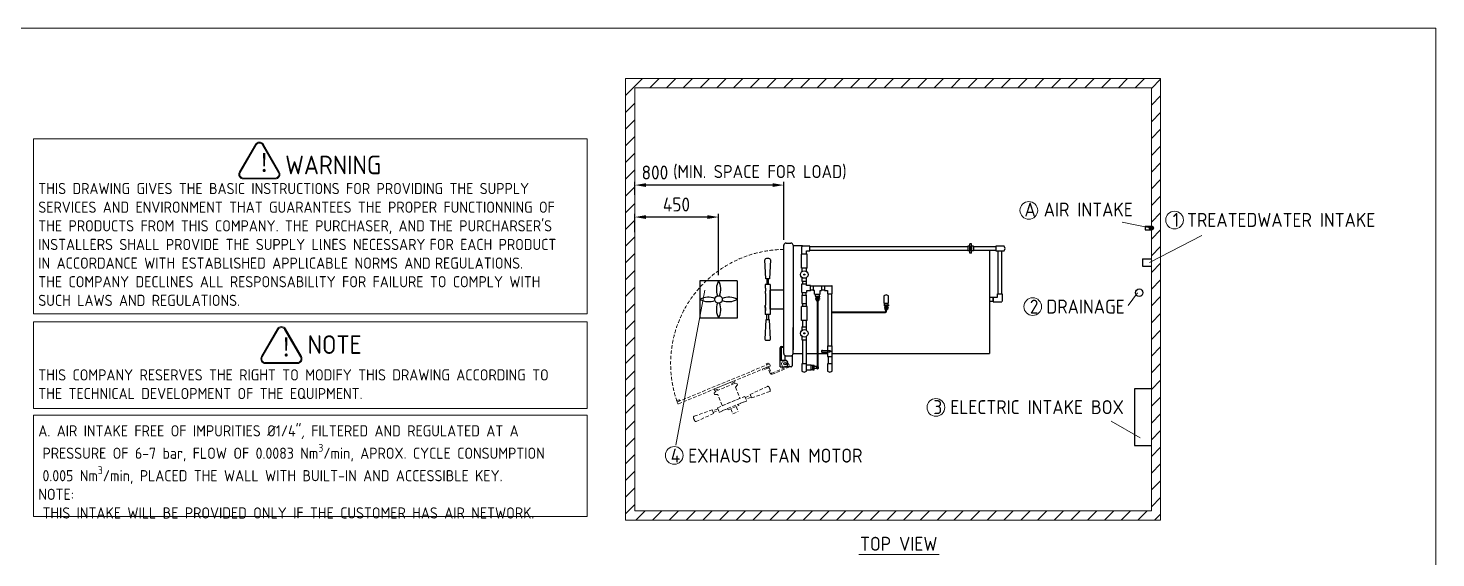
# Model space of a CAD drawing. Header units: millimetres. Extents: x -209823 to -198103, y -6455 to 1785.
# Drawn here: x -205658 to -198103, y -1058 to 1785 of the extents above; entities that cross this region are included whole.
import ezdxf

# ---------------------------------------------------------------- set-up
doc = ezdxf.new("R2010")
doc.units = ezdxf.units.MM
doc.linetypes.add('HIDDEN', pattern=[9.525, 6.35, -3.175])
doc.layers.get('0').update_dxf_attribs({"lineweight": 25})
for name, color, linetype, lineweight in [('D', 3, 'Continuous', 13), ('F', 7, 'Continuous', 15), ('H', 2, 'HIDDEN', 15), ('S', 4, 'Continuous', 15), ('線段', 7, 'Continuous', 25)]:
    doc.layers.add(name, color=color, linetype=linetype, lineweight=lineweight)
doc.styles.get("Standard").update_dxf_attribs({"font": 'KAIU.TTF'})
doc.styles.add('STU25', font='isocp2.shx')
doc.dimstyles.new('STU25', dxfattribs={"dimscale": 30, "dimtxt": 2.5, "dimasz": 2, "dimexe": 0.6, "dimexo": 1, "dimgap": 1, "dimtad": 1, "dimdsep": 46, "dimtxsty": 'STU25', "dimcen": 2, "dimazin": 2, "dimtfac": 1, "dimtmove": 0, "dimatfit": 3, "dimfxl": 0, "dimtolj": 1, "dimtzin": 0, "dimarcsym": 0})

# ---------------------------------------------------------------- blocks, each defined once
blk = doc.blocks.new('*D3')
at = {"layer": 'D', "color": 0, "linetype": 'Continuous', "lineweight": -2}
for p, q in [((-202402.5, 690.5), (-202402.5, 789.1)), ((-202012.5, 771.1), (-202342.5, 771.1)), ((-201952.5, 459), (-201952.5, 789.1))]:
    blk.add_line(p, q, dxfattribs=at)
at = {"layer": 'D', "color": 0}
for points in [[(-202342.5, 781.1), (-202342.5, 761.1), (-202402.5, 771.1)], [(-202012.5, 761.1), (-202012.5, 781.1), (-201952.5, 771.1)]]:
    blk.add_solid(points, dxfattribs=at)
at = {"layer": 'Defpoints', "color": 0}
for p in [(-202402.5, 771.1), (-202402.5, 660.5), (-201952.5, 429)]:
    blk.add_point(p, dxfattribs=at)
at = {"layer": 'D', "color": 0, "insert": (-202178.5, 838.6), "char_height": 75, "attachment_point": 5, "style": 'STU25'}
blk.add_mtext('\\A1;450', dxfattribs=at)
blk = doc.blocks.new('*D14')
at = {"layer": 'D', "color": 0, "lineweight": -2}
for p, q in [((-202402.5, 889.7), (-202402.5, 960.7)), ((-201662.5, 942.7), (-202342.5, 942.7)), ((-201602.5, 649.5), (-201602.5, 960.7))]:
    blk.add_line(p, q, dxfattribs=at)
at = {"layer": 'D', "color": 0}
for points in [[(-202342.5, 952.7), (-202342.5, 932.7), (-202402.5, 942.7)], [(-201662.5, 932.7), (-201662.5, 952.7), (-201602.5, 942.7)]]:
    blk.add_solid(points, dxfattribs=at)
at = {"layer": 'Defpoints', "color": 0}
for p in [(-202402.5, 942.7), (-202402.5, 859.7), (-201602.5, 619.5)]:
    blk.add_point(p, dxfattribs=at)
at = {"layer": 'D', "color": 0, "insert": (-202294.2, 1010.2), "char_height": 75, "attachment_point": 5, "style": 'STU25'}
blk.add_mtext('\\A1;800', dxfattribs=at)
blk = doc.blocks.new('541')
at = {"layer": 'D'}
h = blk.add_hatch(color=11, dxfattribs=at)
edge = h.paths.add_edge_path()
edge.add_line((-239711.4, -15363.8), (-239796.8, -15511.7))
edge.add_arc((-239775.1, -15524.2), 25, 150, 270)
edge.add_line((-239775.1, -15549.2), (-239604.4, -15549.2))
edge.add_arc((-239604.4, -15524.2), 25, 270, 390)
edge.add_line((-239582.8, -15511.7), (-239668.1, -15363.8))
edge.add_arc((-239689.8, -15376.3), 25, 30, 150)
edge = h.paths.add_edge_path(flags=16)
edge.add_arc((-239689.8, -15376.3), 20, 30, 150)
edge.add_line((-239707.1, -15366.3), (-239792.5, -15514.2))
edge.add_arc((-239775.1, -15524.2), 20, 150, 270)
edge.add_line((-239775.1, -15544.2), (-239604.4, -15544.2))
edge.add_arc((-239604.4, -15524.2), 20, 270, 390)
edge.add_line((-239587.1, -15514.2), (-239672.5, -15366.3))
at = {"layer": 'D', "color": 11}
for p, q in [((-239711.4, -15363.8), (-239796.8, -15511.7)), ((-239707.1, -15366.3), (-239792.5, -15514.2)), ((-239672.5, -15366.3), (-239587.1, -15514.2)), ((-239668.1, -15363.8), (-239582.8, -15511.7)), ((-239775.1, -15544.2), (-239604.4, -15544.2)), ((-239775.1, -15549.2), (-239604.4, -15549.2))]:
    blk.add_line(p, q, dxfattribs=at)
for centre, radius, start, end in [((-239689.8, -15376.3), 25, 30, 150), ((-239689.8, -15376.3), 20, 30, 150), ((-239775.1, -15524.2), 25, 150, 270), ((-239775.1, -15524.2), 20, 150, 270), ((-239604.4, -15524.2), 25, 270, 30), ((-239604.4, -15524.2), 20, 270, 30)]:
    blk.add_arc(centre, radius, start, end, dxfattribs=at)
at = {"layer": 'D', "color": 11, "insert": (-239698.1, -15411.1), "char_height": 100, "attachment_point": 1, "style": 'STU25'}
blk.add_mtext('{\\f標楷體|b0|i0|c136|p65;!}', dxfattribs=at)
blk = doc.blocks.new('521245')
at = {"layer": 'D'}
h = blk.add_hatch(color=11, dxfattribs=at)
edge = h.paths.add_edge_path()
edge.add_line((-242346.7, -14322.6), (-242432.1, -14470.5))
edge.add_arc((-242410.4, -14483), 25, 150, 270)
edge.add_line((-242410.4, -14508), (-242239.7, -14508))
edge.add_arc((-242239.7, -14483), 25, 270, 390)
edge.add_line((-242218.1, -14470.5), (-242303.4, -14322.6))
edge.add_arc((-242325.1, -14335.1), 25, 30, 150)
edge = h.paths.add_edge_path(flags=16)
edge.add_arc((-242325.1, -14335.1), 20, 30, 150)
edge.add_line((-242342.4, -14325.1), (-242427.7, -14473))
edge.add_arc((-242410.4, -14483), 20, 150, 270)
edge.add_line((-242410.4, -14503), (-242239.7, -14503))
edge.add_arc((-242239.7, -14483), 20, 270, 390)
edge.add_line((-242222.4, -14473), (-242307.7, -14325.1))
at = {"layer": 'D', "color": 11}
for p, q in [((-242346.7, -14322.6), (-242432.1, -14470.5)), ((-242342.4, -14325.1), (-242427.7, -14473)), ((-242307.7, -14325.1), (-242222.4, -14473)), ((-242303.4, -14322.6), (-242218.1, -14470.5)), ((-242410.4, -14503), (-242239.7, -14503)), ((-242410.4, -14508), (-242239.7, -14508))]:
    blk.add_line(p, q, dxfattribs=at)
for centre, radius, start, end in [((-242325.1, -14335.1), 25, 30, 150), ((-242325.1, -14335.1), 20, 30, 150), ((-242410.4, -14483), 25, 150, 270), ((-242410.4, -14483), 20, 150, 270), ((-242239.7, -14483), 25, 270, 30), ((-242239.7, -14483), 20, 270, 30)]:
    blk.add_arc(centre, radius, start, end, dxfattribs=at)
at = {"layer": 'D', "color": 11, "insert": (-242333.4, -14369.8), "char_height": 100, "attachment_point": 1, "style": 'STU25'}
blk.add_mtext('{\\f標楷體|b0|i0|c136|p65;!}', dxfattribs=at)

msp = doc.modelspace()

# ---------------------------------------------------------------- hatches: boundary and pattern name
msp.add_hatch(color=256).paths.add_polyline_path([(-199619.131, 712.165, 1), (-199640.653, 712.165, 1)])
at = {"layer": 'H', "linetype": 'HIDDEN', "ltscale": 5}
h = msp.add_hatch(dxfattribs=at)
h.set_pattern_fill('ANSI31', color=256, scale=20, style=0)
h.set_pattern_definition([(45, (14382.28, 37.38), (-44.90128, 44.90128), [])])
h.paths.add_polyline_path([(-202452.492, 1514.035), (-202452.492, -855.965), (-199579.892, -855.965), (-199579.892, 1514.035)])
h.paths.add_polyline_path([(-202402.492, 1464.035), (-202402.492, -805.965), (-199629.892, -805.965), (-199629.892, 1464.035)], flags=16)

# ---------------------------------------------------------------- linework, layer by layer
at = {"linetype": 'Continuous'}
for p, q in [((-199662.267, 722.165), (-199629.892, 722.165)), ((-199662.267, 722.165), (-199662.267, 702.165)), ((-199662.267, 702.165), (-199629.892, 702.165)), ((-201504.992, 571.968), (-201504.992, 612.035)), ((-201462.878, 614.035), (-201502.992, 614.035)), ((-201462.878, 611.535), (-201462.878, 614.035)), ((-201462.878, 589.035), (-201462.878, 614.035)), ((-200614.662, 611.535), (-201462.878, 611.535)), ((-200604.662, 614.035), (-200614.662, 614.035)), ((-200614.662, 614.035), (-200614.662, 589.035)), ((-200604.662, 576.535), (-200604.662, 626.535)), ((-200594.662, 626.535), (-200604.662, 626.535)), ((-200604.662, 614.035), (-200604.662, 589.035)), ((-200594.662, 576.535), (-200594.662, 626.535)), ((-200594.662, 614.035), (-200594.662, 589.035)), ((-200584.662, 614.035), (-200594.662, 614.035)), ((-200584.662, 614.035), (-200584.662, 589.035)), ((-200465.137, 611.535), (-200584.662, 611.535)), ((-200465.137, 614.035), (-200465.137, 589.035)), ((-200419.638, 614.035), (-200465.137, 614.035)), ((-200414.638, 601.535), (-200419.638, 614.035)), ((-201699.476, 439.176), (-201703.976, 542.33)), ((-201673.989, 542.078), (-201678.476, 439.176)), ((-201479.992, 571.968), (-201479.992, 589.035)), ((-201479.992, 589.035), (-201462.878, 589.035)), ((-200614.662, 591.535), (-201462.878, 591.535)), ((-200604.662, 589.035), (-200614.662, 589.035)), ((-200594.662, 576.535), (-200604.662, 576.535)), ((-200584.662, 589.035), (-200594.662, 589.035)), ((-200465.137, 591.535), (-200584.662, 591.535)), ((-200465.137, 589.035), (-200419.638, 589.035)), ((-200452.799, 358.649), (-200452.799, 589.035)), ((-200432.799, 358.649), (-200432.799, 589.035)), ((-200419.638, 589.035), (-200414.638, 601.535)), ((-199677.64, 547.792), (-199677.64, 507.792)), ((-199677.64, 547.792), (-199630.296, 547.792)), ((-201504.992, 496.968), (-201504.992, 478.071)), ((-201479.992, 478.071), (-201479.992, 496.968)), ((-199677.64, 507.792), (-199630.296, 507.792)), ((-201852.492, 429.035), (-202052.492, 429.035)), ((-202052.492, 429.035), (-202052.492, 229.035)), ((-201852.492, 429.035), (-201852.492, 229.035)), ((-201678.476, 439.176), (-201699.476, 439.176)), ((-201693.726, 439.176), (-201693.726, 409.035)), ((-201684.226, 409.035), (-201684.226, 439.176)), ((-201504.992, 446.846), (-201504.992, 427.458)), ((-201504.992, 427.458), (-201479.992, 427.458)), ((-201504.992, 411.923), (-201479.992, 411.923)), ((-201504.992, 366.923), (-201504.992, 411.923)), ((-201502.492, 427.458), (-201502.492, 411.923)), ((-201482.492, 427.458), (-201482.492, 411.923)), ((-201479.992, 427.458), (-201479.992, 446.846)), ((-201479.992, 404.423), (-201479.992, 411.923)), ((-201459.992, 404.423), (-201479.992, 404.423)), ((-201459.992, 374.423), (-201459.992, 404.423)), ((-201444.603, 399.423), (-201459.992, 399.423)), ((-201444.603, 379.423), (-201459.992, 379.423)), ((-201444.603, 401.923), (-201399.603, 401.923)), ((-201444.603, 401.923), (-201444.603, 376.923)), ((-201399.603, 401.923), (-201399.603, 376.923)), ((-201384.215, 399.423), (-201399.603, 399.423)), ((-201384.215, 379.423), (-201399.603, 379.423)), ((-201384.215, 401.923), (-201344.148, 401.923)), ((-201342.148, 359.809), (-201342.148, 399.923)), ((-201504.992, 366.923), (-201479.992, 366.923)), ((-201504.992, 351.535), (-201504.992, 306.535)), ((-201504.992, 351.535), (-201479.992, 351.535)), ((-201504.992, 306.535), (-201479.992, 306.535)), ((-201502.492, 351.535), (-201502.492, 366.923)), ((-201502.492, 306.535), (-201502.492, 291.535)), ((-201482.492, 351.535), (-201482.492, 366.923)), ((-201482.492, 306.535), (-201482.492, 291.535)), ((-201459.992, 374.423), (-201479.992, 374.423)), ((-201479.992, 374.423), (-201479.992, 366.923)), ((-201479.992, 306.535), (-201479.992, 351.535)), ((-201437.103, 376.923), (-201444.603, 376.923)), ((-201437.103, 356.923), (-201437.103, 376.923)), ((-201437.103, 356.923), (-201407.103, 356.923)), ((-201407.103, 376.923), (-201399.603, 376.923)), ((-201407.103, 356.923), (-201407.103, 376.923)), ((-201384.215, 376.923), (-201367.148, 376.923)), ((-201367.148, 376.923), (-201367.148, 359.809)), ((-201367.148, 359.809), (-201342.148, 359.809)), ((-201364.648, 80.352), (-201364.648, 359.809)), ((-201344.648, 80.352), (-201344.648, 359.809)), ((-201344.648, 359.809), (-201342.148, 359.809)), ((-201052.492, 354.035), (-201064.992, 349.035)), ((-201064.992, 349.035), (-201064.992, 309.035)), ((-201064.992, 309.035), (-201039.992, 309.035)), ((-201039.992, 349.035), (-201052.492, 354.035)), ((-201039.992, 309.035), (-201039.992, 349.035)), ((-200477.996, 341.535), (-200455.299, 341.535)), ((-200477.996, 341.535), (-200477.996, 316.535)), ((-200477.996, 316.535), (-200432.299, 316.535)), ((-200455.299, 341.535), (-200455.299, 358.649)), ((-200455.299, 358.649), (-200430.299, 358.649)), ((-200432.799, 358.649), (-200430.299, 358.649)), ((-200430.299, 358.649), (-200430.299, 318.535)), ((-201852.492, 229.035), (-202052.492, 229.035)), ((-201693.726, 218.893), (-201693.726, 249.035)), ((-201684.226, 249.035), (-201684.226, 218.893)), ((-201699.476, 218.893), (-201703.976, 115.739)), ((-201678.476, 218.893), (-201699.476, 218.893)), ((-201673.989, 115.991), (-201678.476, 218.893)), ((-201504.992, 182.025), (-201504.992, 162.637)), ((-201504.992, 182.025), (-201479.992, 182.025)), ((-201502.492, 216.535), (-201502.492, 182.025)), ((-201482.492, 216.535), (-201482.492, 182.025)), ((-201479.992, 162.637), (-201479.992, 182.025)), ((-201614.492, 76.498), (-201602.492, 76.498)), ((-201504.992, 131.412), (-201504.992, 112.025)), ((-201504.992, 112.025), (-201479.992, 112.025)), ((-201502.492, 112.025), (-201502.492, -15.965)), ((-201482.492, 112.025), (-201482.492, -15.965)), ((-201479.992, 112.025), (-201479.992, 131.412)), ((-201367.148, 80.352), (-201367.148, 22.721)), ((-201367.148, 80.352), (-201342.148, 80.352)), ((-201342.148, 22.721), (-201342.148, 80.352)), ((-201622.492, -33.502), (-201622.492, 68.498)), ((-201592.492, 1.498), (-201622.492, 1.498)), ((-201616.492, 68.498), (-201616.492, 1.498)), ((-201602.492, 70.498), (-201614.492, 70.498)), ((-201367.148, 22.721), (-201342.148, 22.721)), ((-201364.648, 22.721), (-201364.648, -15.965)), ((-201344.648, 22.721), (-201344.648, -15.965)), ((-201622.492, -33.502), (-201592.492, -33.502)), ((-201582.492, -23.502), (-201582.492, -8.502)), ((-201479.992, -15.922), (-201504.992, -15.922)), ((-201504.992, -15.922), (-201504.992, -55.922)), ((-201504.992, -55.922), (-201492.492, -60.922)), ((-201492.492, -60.922), (-201479.992, -55.922)), ((-201479.992, -55.922), (-201479.992, -15.922)), ((-201455.61, -23.422), (-201479.992, -23.422)), ((-201479.992, -48.422), (-201455.61, -48.422)), ((-201455.61, -48.422), (-201455.61, -23.422)), ((-201447.064, -48.422), (-201447.064, -23.422)), ((-201438.666, -48.422), (-201438.666, -23.422)), ((-201367.148, -15.922), (-201367.148, -55.922)), ((-201342.148, -15.922), (-201367.148, -15.922)), ((-201367.148, -55.922), (-201354.648, -60.922)), ((-201354.648, -60.922), (-201342.148, -55.922)), ((-201342.148, -55.922), (-201342.148, -15.922))]:
    msp.add_line(p, q, dxfattribs=at)
for p, q in [((-201602.492, 38.535), (-201602.492, 619.535)), ((-201590.492, 631.535), (-201564.492, 631.535)), ((-201552.492, 619.535), (-201552.492, 579.035)), ((-201552.492, 619.035), (-201502.492, 619.035)), ((-201552.492, 599.035), (-201552.492, 59.035)), ((-201477.492, 571.968), (-201507.492, 571.968)), ((-201507.492, 496.968), (-201507.492, 571.968)), ((-201477.492, 496.968), (-201477.492, 571.968)), ((-200498.996, 591.535), (-200498.996, 38.535)), ((-201477.492, 496.968), (-201507.492, 496.968)), ((-201702.476, 406.535), (-201702.476, 390.035)), ((-201701.476, 389.035), (-201701.476, 372.535)), ((-201676.476, 409.035), (-201699.976, 409.035)), ((-201676.476, 409.035), (-201676.476, 249.035)), ((-201675.476, 380.535), (-201676.476, 379.535)), ((-201676.476, 278.535), (-201676.476, 379.535)), ((-201675.476, 380.535), (-201602.492, 380.535)), ((-201384.215, 401.923), (-201384.215, 376.923)), ((-201384.215, 399.423), (-201384.215, 379.423)), ((-201702.476, 371.535), (-201702.476, 361.535)), ((-201701.476, 360.535), (-201701.476, 297.535)), ((-201433.103, 347.32), (-201433.103, 342.32)), ((-201433.103, 347.32), (-201410.103, 347.32)), ((-201433.103, 342.32), (-201410.103, 342.32)), ((-201432.103, 356.923), (-201412.103, 356.923)), ((-201432.103, 347.32), (-201432.103, 356.923)), ((-201431.716, 334.476), (-201411.344, 334.476)), ((-201431.716, 334.476), (-201431.716, 330.554)), ((-201431.716, 330.554), (-201411.344, 330.554)), ((-201430.103, 342.32), (-201430.103, 338.398)), ((-201430.103, 338.398), (-201413.103, 338.398)), ((-201428.716, 326.632), (-201414.344, 326.632)), ((-201428.716, 326.632), (-201428.716, 322.71)), ((-201428.716, 322.71), (-201414.344, 322.71)), ((-201426.103, 338.398), (-201426.103, 334.476)), ((-201426.103, 330.554), (-201426.103, 326.632)), ((-201423.53, 322.71), (-201423.53, -35.922)), ((-201419.53, 322.71), (-201419.53, -35.922)), ((-201417.103, 338.398), (-201417.103, 334.476)), ((-201417.103, 330.554), (-201417.103, 326.632)), ((-201414.344, 326.632), (-201414.344, 322.71)), ((-201413.103, 342.32), (-201413.103, 338.398)), ((-201411.344, 334.476), (-201411.344, 330.554)), ((-201411.103, 347.32), (-201411.103, 356.923)), ((-201410.103, 347.32), (-201410.103, 342.32)), ((-201062.492, 309.035), (-201042.492, 309.035)), ((-201062.492, 299.431), (-201062.492, 309.035)), ((-201041.492, 299.431), (-201041.492, 309.035)), ((-200477.996, 339.035), (-200499.072, 339.035)), ((-200499.072, 319.035), (-200477.996, 319.035)), ((-200477.996, 319.035), (-200477.996, 339.035)), ((-200477.996, 319.035), (-200477.996, 339.035)), ((-201702.476, 296.535), (-201702.476, 286.535)), ((-201702.476, 286.535), (-201702.476, 296.535)), ((-201702.476, 268.035), (-201702.476, 251.535)), ((-201701.476, 269.035), (-201701.476, 285.535)), ((-201701.476, 285.535), (-201701.476, 269.035)), ((-201676.476, 249.035), (-201699.976, 249.035)), ((-201675.476, 277.535), (-201676.476, 278.535)), ((-201602.492, 277.535), (-201675.476, 277.535)), ((-201507.492, 216.535), (-201507.492, 291.535)), ((-201477.492, 291.535), (-201507.492, 291.535)), ((-201477.492, 216.535), (-201477.492, 291.535)), ((-201344.648, 262.605), (-201057.492, 262.605)), ((-201344.648, 258.605), (-201057.492, 258.605)), ((-201063.992, 299.431), (-201063.992, 294.431)), ((-201063.992, 299.431), (-201040.992, 299.431)), ((-201063.992, 294.431), (-201040.992, 294.431)), ((-201062.605, 286.587), (-201062.605, 282.666)), ((-201062.605, 286.587), (-201042.233, 286.587)), ((-201062.605, 282.666), (-201042.233, 282.666)), ((-201060.992, 294.431), (-201060.992, 290.509)), ((-201060.992, 290.509), (-201043.992, 290.509)), ((-201059.605, 278.744), (-201059.605, 274.822)), ((-201059.605, 278.744), (-201045.233, 278.744)), ((-201059.605, 274.822), (-201045.233, 274.822)), ((-201056.992, 290.509), (-201056.992, 286.587)), ((-201056.992, 282.666), (-201056.992, 278.744)), ((-201054.492, 265.605), (-201054.492, 274.822)), ((-201050.492, 265.605), (-201050.492, 274.822)), ((-201047.992, 290.509), (-201047.992, 286.587)), ((-201047.992, 282.666), (-201047.992, 278.744)), ((-201045.233, 278.744), (-201045.233, 274.822)), ((-201043.992, 294.431), (-201043.992, 290.509)), ((-201042.233, 286.587), (-201042.233, 282.666)), ((-201040.992, 299.431), (-201040.992, 294.431)), ((-201552.492, 38.535), (-201552.492, 177.527)), ((-201477.492, 216.535), (-201507.492, 216.535)), ((-201616.492, 65.498), (-201622.492, 65.498)), ((-201597.492, 26.535), (-201597.492, 4.392)), ((-201597.492, 26.535), (-201557.492, 26.535)), ((-201590.492, 26.535), (-201564.492, 26.535)), ((-201557.492, 26.535), (-201557.492, -27.502)), ((-201557.492, 6.498), (-201557.492, -27.502)), ((-201552.492, 38.535), (-201502.492, 38.535)), ((-201482.492, 38.535), (-201423.53, 38.535)), ((-201419.53, 38.535), (-201367.148, 38.535)), ((-201395.198, 55.679), (-201367.148, 55.679)), ((-201395.198, 45.708), (-201367.148, 45.708)), ((-201367.148, 55.679), (-201354.648, 54.138)), ((-201367.148, 45.708), (-201354.648, 47.249)), ((-201342.148, 38.535), (-200498.996, 38.535)), ((-201563.492, -33.502), (-201598.492, -33.502)), ((-201455.61, -24.422), (-201447.064, -24.422)), ((-201455.61, -47.422), (-201447.064, -47.422)), ((-201447.064, -23.422), (-201438.666, -23.422)), ((-201447.064, -48.422), (-201438.666, -48.422)), ((-201424.483, -30.689), (-201438.666, -30.689)), ((-201424.483, -41.155), (-201438.666, -41.155))]:
    msp.add_line(p, q)
msp.add_lwpolyline([(-201423.53, -30.139), (-201427.539, -32.453), (-201427.539, -39.391), (-201421.53, -42.86), (-201415.521, -39.391), (-201415.521, -32.453), (-201419.53, -30.139)])
msp.add_lwpolyline([(-199629.892, -149.922), (-199719.49, -149.922), (-199719.49, -454.611), (-199629.892, -454.611)], dxfattribs=at)
for centre, radius in [((-199629.892, 712.165), 10.761), ((-201492.492, 462.458), 20), ((-201492.492, 462.458), 3), ((-199694.892, 365.035), 20), ((-201952.492, 329.035), 20), ((-201952.492, 329.035), 20), ((-201952.492, 329.035), 20), ((-201952.492, 329.035), 20), ((-201492.492, 147.025), 20), ((-201492.492, 147.025), 3), ((-201354.648, 50.694), 3.445), ((-201596.492, -16.002), 6.4)]:
    msp.add_circle(centre, radius)
for centre, radius, start, end in [((-201590.492, 619.535), 12, 90, 180), ((-201564.492, 619.535), 12, 0, 90), ((-201871.468, 383.159), 93.11, 150.4818019, 201.9770324), ((-202033.516, 383.159), 93.11, 338.0229676, 29.5181981), ((-201699.976, 406.535), 2.5, 90, 180), ((-201701.476, 390.035), 1, 180, 270), ((-202006.617, 248.01), 93.11, 68.0229676, 119.5181981), ((-202006.617, 410.059), 93.11, 240.4818019, 291.9770324), ((-201871.468, 274.91), 93.11, 158.0229676, 209.5181981), ((-202033.516, 274.91), 93.11, 330.4818019, 21.9770324), ((-201898.367, 248.01), 93.11, 60.4818019, 111.9770324), ((-201898.367, 410.059), 93.11, 248.0229676, 299.5181981), ((-201701.476, 371.535), 1, 90, 180), ((-201701.476, 361.535), 1, 180, 270), ((-201701.476, 296.535), 1, 90, 180), ((-201701.476, 286.535), 1, 180, 270), ((-201701.476, 268.035), 1, 90, 180), ((-201699.976, 251.535), 2.5, 180, 270), ((-201057.492, 265.605), 3, 270, 0), ((-201057.492, 265.605), 7, 270, 0), ((-201590.492, 38.535), 12, 180, 270), ((-201600.492, 4.392), 3, 276.0423284, 0), ((-201564.492, 38.535), 12, 270, 0), ((-201395.577, 50.694), 5, 85.6472011, 274.3527989), ((-201563.492, -27.502), 6, 270, 0), ((-201421.53, -35.922), 2, 180, 0)]:
    msp.add_arc(centre, radius, start, end)
for centre, radius, start, end in [((-201502.992, 612.035), 2, 90, 180), ((-201698.969, 542.33), 5.007, 101.3528854, 180), ((-201688.976, 492.557), 55.773, 78.6482273, 101.3528854), ((-201678.982, 542.337), 5, 357.0390639, 78.6482273), ((-201344.148, 399.923), 2, 0, 90), ((-201698.969, 115.739), 5.007, 180, 258.6471146), ((-201688.976, 165.512), 55.773, 258.6471146, 281.3517727), ((-201678.982, 115.732), 5, 281.3517727, 2.9609361), ((-201614.492, 68.498), 8, 90, 180), ((-201614.492, 68.498), 2, 90, 180), ((-201592.492, -8.502), 10, 0, 90), ((-201592.492, -23.502), 10, 270, 0)]:
    msp.add_arc(centre, radius, start, end, dxfattribs=at)
at = {"layer": 'D'}
for p, q in [((-199629.892, 712.165), (-199786.101, 743.628)), ((-199639.176, 528.012), (-199359.367, 672.354)), ((-202181.798, -453.084), (-202025.921, 378.786)), ((-199845.957, -324.066), (-199690.431, -413.004)), ((-201199.488, -1040.1), (-200769.02, -1040.1))]:
    msp.add_line(p, q, dxfattribs=at)
at = {"layer": 'D', "linetype": 'Continuous'}
msp.add_line((-199704.327, 365.035), (-199754.803, 297.038), dxfattribs=at)
at = {"layer": 'D', "color": 11}
for points in [[(-205629.699, 1190.247), (-202657.141, 1190.247), (-202657.141, 252.413), (-205629.699, 252.413)], [(-205629.699, 209.335), (-202657.141, 209.335), (-202657.141, -256.749), (-205629.699, -256.749)], [(-205629.699, -291.918), (-202657.141, -291.918), (-202657.141, -836.301), (-205629.699, -836.301)]]:
    msp.add_lwpolyline(points, close=True, dxfattribs=at)
at = {"layer": 'D'}
for centre in [(-200287.451, 807.07), (-199505.485, 755.162), (-200266.467, 290.234), (-200786.237, -250.622), (-202190.376, -508.052)]:
    msp.add_circle(centre, 47.5, dxfattribs=at)
at = {"layer": 'F', "color": 6}
msp.add_lwpolyline([(-209822.993, 1784.954), (-209822.993, -6455.046), (-198102.993, -6455.046), (-198102.993, 1784.954)], close=True, dxfattribs=at)
msp.add_lwpolyline([(-209822.993, 1784.954), (-209822.993, -6455.046), (-198102.993, -6455.046), (-198102.993, 1784.954)], close=True, dxfattribs=at)
at = {"layer": 'H', "ltscale": 3}
for p, q in [((-201679.991, -16.946), (-202174.481, -221.162)), ((-202168.052, -231.49), (-201677.259, -28.801)), ((-201691.072, -34.599), (-201716.942, -45.31)), ((-201716.942, -45.31), (-201714.647, -50.854)), ((-201688.777, -40.142), (-201714.647, -50.854)), ((-201692.81, -35.223), (-201698.679, -37.647)), ((-201696.527, -16.202), (-201688.208, -12.766)), ((-201694.353, -22.877), (-201696.527, -16.202)), ((-201688.208, -12.766), (-201685.039, -19.031)), ((-201675.07, -68.019), (-201686.164, -41.225)), ((-201680.62, -38.93), (-201669.526, -65.724)), ((-201678.685, -17.489), (-201679.991, -16.946)), ((-201678.685, -17.489), (-201675.631, -24.883)), ((-201666.913, -66.807), (-201605.01, -41.175)), ((-201570.377, -33.33), (-201664.618, -72.35)), ((-201868.585, -107.815), (-201976.726, -152.475)), ((-201866.944, -122.267), (-201967.691, -163.874)), ((-201949.46, -141.215), (-201956.854, -144.269)), ((-201956.854, -144.269), (-201949.46, -141.215)), ((-201888.457, -116.022), (-201895.851, -119.076)), ((-201895.851, -119.076), (-201888.457, -116.022)), ((-201865.913, -114.285), (-201880.702, -120.392)), ((-201880.702, -120.392), (-201878.036, -126.848)), ((-201867.932, -108.086), (-201868.585, -107.815)), ((-201865.642, -113.632), (-201867.932, -108.086)), ((-201852.91, -123.504), (-201866.944, -122.267)), ((-201865.642, -113.632), (-201865.913, -114.285)), ((-201850.238, -129.974), (-201862.083, -141.898)), ((-201862.083, -141.898), (-201837.653, -201.052)), ((-201852.91, -123.504), (-201850.238, -129.974)), ((-201689.512, -137.555), (-201783.124, -180.519)), ((-202175.024, -222.468), (-202174.481, -221.162)), ((-202175.024, -222.468), (-202171.97, -229.862)), ((-202171.608, -212.401), (-202163.289, -208.966)), ((-202171.608, -212.401), (-202169.433, -219.077)), ((-202160.119, -215.23), (-202163.289, -208.966)), ((-201976.997, -153.128), (-201976.726, -152.475)), ((-201976.997, -153.128), (-201974.707, -158.674)), ((-201967.691, -163.874), (-201976.763, -174.653)), ((-201976.763, -174.653), (-201974.091, -181.123)), ((-201974.054, -158.945), (-201974.707, -158.674)), ((-201974.091, -181.123), (-201957.284, -181.214)), ((-201959.265, -152.838), (-201974.054, -158.945)), ((-201956.6, -159.293), (-201959.265, -152.838)), ((-201958.815, -252.171), (-201810.93, -191.097)), ((-201932.854, -240.368), (-201957.284, -181.214)), ((-201838.196, -202.358), (-201931.548, -240.911)), ((-201837.653, -201.052), (-201838.196, -202.358)), ((-201835.123, -228.137), (-201819.872, -221.839)), ((-201819.872, -221.839), (-201835.123, -228.137)), ((-201818.566, -222.381), (-201803.316, -216.083)), ((-201810.93, -191.097), (-201801.959, -212.818)), ((-201808.871, -197.211), (-201780.956, -185.844)), ((-201777.373, -194.643), (-201805.288, -206.01)), ((-201783.124, -180.519), (-201775.204, -199.968)), ((-201775.204, -199.968), (-201677.97, -165.233)), ((-202084.137, -298.246), (-201987.141, -263.594)), ((-201979.221, -283.043), (-202073.061, -326.114)), ((-201987.141, -263.594), (-201979.221, -283.043)), ((-201957.057, -257.552), (-201984.972, -268.919)), ((-201981.389, -277.718), (-201953.474, -266.351)), ((-201958.815, -252.171), (-201949.844, -273.892)), ((-201956.906, -256.793), (-201955.982, -256.411)), ((-201951.944, -268.808), (-201951.019, -268.427)), ((-201946.579, -275.248), (-201931.329, -268.95)), ((-201931.548, -240.911), (-201932.854, -240.368)), ((-201930.786, -267.644), (-201915.536, -261.346)), ((-201914.23, -261.888), (-201904.987, -258.071)), ((-201904.713, -256.768), (-201901.622, -264.255)), ((-201904.675, -256.861), (-201845.983, -232.622)), ((-201904.444, -256.765), (-201846.214, -232.718)), ((-201901.622, -264.255), (-201842.93, -240.016)), ((-201886.14, -257.861), (-201875.261, -284.203)), ((-201875.261, -284.203), (-201847.533, -272.752)), ((-201858.411, -246.41), (-201847.533, -272.752)), ((-201845.983, -232.622), (-201842.93, -240.016)), ((-201835.666, -229.443), (-201844.908, -233.26)), ((-201844.908, -233.26), (-201835.666, -229.443))]:
    msp.add_line(p, q, dxfattribs=at)
at = {"layer": 'H'}
for p, q in [((-201614.191, -19.001), (-201602.714, -46.719)), ((-201594.918, -0.198), (-201608.777, -5.936)), ((-201570.377, -33.33), (-201581.853, -5.612))]:
    msp.add_line(p, q, dxfattribs=at)
at = {"layer": 'H', "ltscale": 3}
for centre, radius, start, end in [((-201596.492, -16.002), 613.321, 90.5605228, 199.5425253), ((-201688.012, -41.99), 8, 22.4920272, 112.4920272), ((-201688.012, -41.99), 2, 22.4920272, 112.4920272), ((-201678.404, -26.028), 3, 292.439748, 22.439748), ((-201667.678, -64.959), 8, 202.4920272, 292.4920272), ((-201667.678, -64.959), 2, 202.4920272, 292.4920272), ((-201687.389, -142.083), 5, 33.5078484, 115.1170119), ((-201729.724, -170.112), 55.773, 10.8031903, 33.5078484), ((-201818.948, -221.457), 1, 202.439748, 292.439748), ((-201804.27, -213.772), 2.5, 292.439748, 22.439748), ((-201679.858, -160.596), 5.007, 292.1560757, 10.8031903), ((-202169.197, -228.717), 3, 202.439748, 292.439748), ((-202082.493, -302.968), 5, 109.1951396, 190.8043031), ((-201947.534, -272.938), 2.5, 202.439748, 292.439748), ((-201931.71, -268.026), 1, 292.439748, 22.439748), ((-201914.611, -260.964), 1, 202.439748, 292.439748), ((-201905.368, -257.147), 1, 292.439748, 22.439748), ((-201845.29, -232.336), 1, 202.439748, 292.439748), ((-201836.047, -228.519), 1, 292.439748, 22.439748), ((-202032.621, -293.451), 55.773, 190.8043031, 213.5089611), ((-202074.949, -321.477), 5.007, 213.5089611, 292.1560757)]:
    msp.add_arc(centre, radius, start, end, dxfattribs=at)
at = {"layer": 'H'}
for centre, start, end in [((-201591.093, -9.437), 22.4920272, 112.4920272), ((-201604.952, -15.175), 112.4920272, 202.4920272)]:
    msp.add_arc(centre, 10, start, end, dxfattribs=at)
at = {"layer": 'S', "linetype": 'Continuous'}
for p, q in [((-199579.892, 1514.035), (-202452.492, 1514.035)), ((-202452.492, 1514.035), (-202452.492, -855.965)), ((-199579.892, 1514.035), (-199579.892, -855.965)), ((-199629.892, 1464.035), (-202402.492, 1464.035)), ((-202402.492, 1464.035), (-202402.492, -805.965)), ((-199629.892, 1464.035), (-199629.892, -805.965)), ((-199629.892, -805.965), (-202402.492, -805.965)), ((-199579.892, -855.965), (-202452.492, -855.965))]:
    msp.add_line(p, q, dxfattribs=at)
at = {"layer": '線段'}
msp.add_line((-201701.476, 360.535), (-201701.476, 297.535), dxfattribs=at)

# ---------------------------------------------------------------- block references
at = {"layer": 'D'}
for name, p in [('521245', (37908.121, 15483.568)), ('541', (35391.11, 15534.291))]:
    msp.add_blockref(name, p, dxfattribs=at)

# ---------------------------------------------------------------- texts
at = {"layer": 'D', "color": 11, "attachment_point": 1, "style": 'STU25'}
for s, insert, char_height in [('WARNING', (-204278.226, 1100.733), 100), ('\\A1;\\P\\f標楷體|b0|i0|c136|p65; \\P\\Fisocp2.shx|c136;THIS DRAWING GIVES THE BASIC INSTRUCTIONS FOR PROVIDING THE SUPPLY \\PSERVICES AND ENVIRONMENT THAT GUARANTEES THE PROPER FUNCTIONNING OF \\PTHE PRODUCTS FROM THIS COMPANY. THE PURCHASER, AND\\f???|b0|i0|c0|p65; \\Fisocp2.shx|c136;THE PURCHARSER\'S \\PINSTALLERS SHALL PROVIDE THE SUPPLY LlNES NECESSARY\\f???|b0|i0|c0|p65; \\Fisocp2.shx|c136;FOR EACH PRODUCT \\PIN ACCORDANCE WITH ESTABLlSHED APPLlCABLE NORMS AND\\f???|b0|i0|c0|p65; \\Fisocp2.shx|c136;REGULATIONS. \\PTHE COMPANY DECLlNES ALL RESPONSABILlTY FOR FAILURE TO COMPLY WITH \\PSUCH LAWS AND REGULATIONS.\\P\\P\\P\\PTHIS COMPANY RESERVES THE RIGHT TO MODIFY THIS DRAWING ACCORDING TO \\PTHE TECHNICAL DEVELOPMENT OF THE EQUIPMENT.\\P\\PA. AIR INTAKE FREE OF IMPURITIES %%C1/4"\\fISOCP2|b0|i1|c0|p2;, \\Fisocp2.shx|c136;FILTERED AND REGULATED AT A \\P\\f???|b0|i0|c0|p65; \\Fisocp2.shx|c136;PRESSURE OF 6-7 bar, FLOW OF 0.0083 Nm{\\H0.7x;\\S3^ ;}/min, APROX. CYCLE CONSUMPTION \\P\\f???|b0|i0|c0|p65; \\Fisocp2.shx|c136;0.005 Nm{\\H0.7x;\\S3^ ;}/min, PLACED THE WALL WITH BUILT-IN AND ACCESSIBLE KEY.\\PNOTE:\\P\\f???|b0|i0|c0|p65; \\Fisocp2.shx|c136;THIS INTAKE WILL BE PROVIDED ONLY IF THE CUSTOMER HAS AIR NETWORK.', (-205603.363, 1154.186), 59.999996), ('NOTE', (-204158.128, 136.652), 100)]:
    msp.add_mtext(s, dxfattribs=dict(at, insert=insert, char_height=char_height))
at = {"layer": 'D', "color": 11, "attachment_point": 1}
for s, insert, char_height in [('{\\Fisocp2.shx;\\C3;(MIN. SPACE FOR LOAD)}', (-202196.361, 1050.291), 70), ('{\\Fisocp2.shx;\\C3;A AIR INTAKE}', (-200310.993, 848.994), 75), ('{\\Fisocp2.shx;\\C3;1 TREATEDWATER INTAKE\\P }', (-199514.797, 793.347), 75), ('{\\Fisocp2.shx;\\C3;2 DRAINAGE }', (-200281.832, 328.083), 75), ('{\\Fisocp2.shx;\\C3;3 ELECTRIC INTAKE BOX}', (-200799.39, -211.641), 75), ('{\\Fisocp2.shx;\\C3;4 EXHAUST FAN MOTOR}', (-202209.157, -471.731), 75), ('{\\Fisocp2.shx;TOP VIEW}', (-201193.27, -944.91), 75)]:
    msp.add_mtext(s, dxfattribs=dict(at, insert=insert, char_height=char_height))

# ---------------------------------------------------------------- dimensions: what is measured, and where the dimension line sits
at = {"layer": 'D'}
dim = msp.add_linear_dim(base=(-202402.492, 942.651), p1=(-201602.492, 619.535), p2=(-202402.492, 859.711), dimstyle='STU25', dxfattribs=at)
dim.commit()
dim.dimension.update_dxf_attribs({"geometry": '*D14', "text_midpoint": (-202294.227, 942.651), "dimtype": 160})
at = {"layer": 'D', "linetype": 'Continuous'}
dim = msp.add_linear_dim(base=(-202402.492, 771.115), p1=(-201952.492, 429.035), p2=(-202402.492, 660.535), dimstyle='STU25', dxfattribs=at)
dim.commit()
dim.dimension.update_dxf_attribs({"geometry": '*D3', "text_midpoint": (-202178.492, 771.115), "dimtype": 160})

doc.saveas('drawing.dxf')
